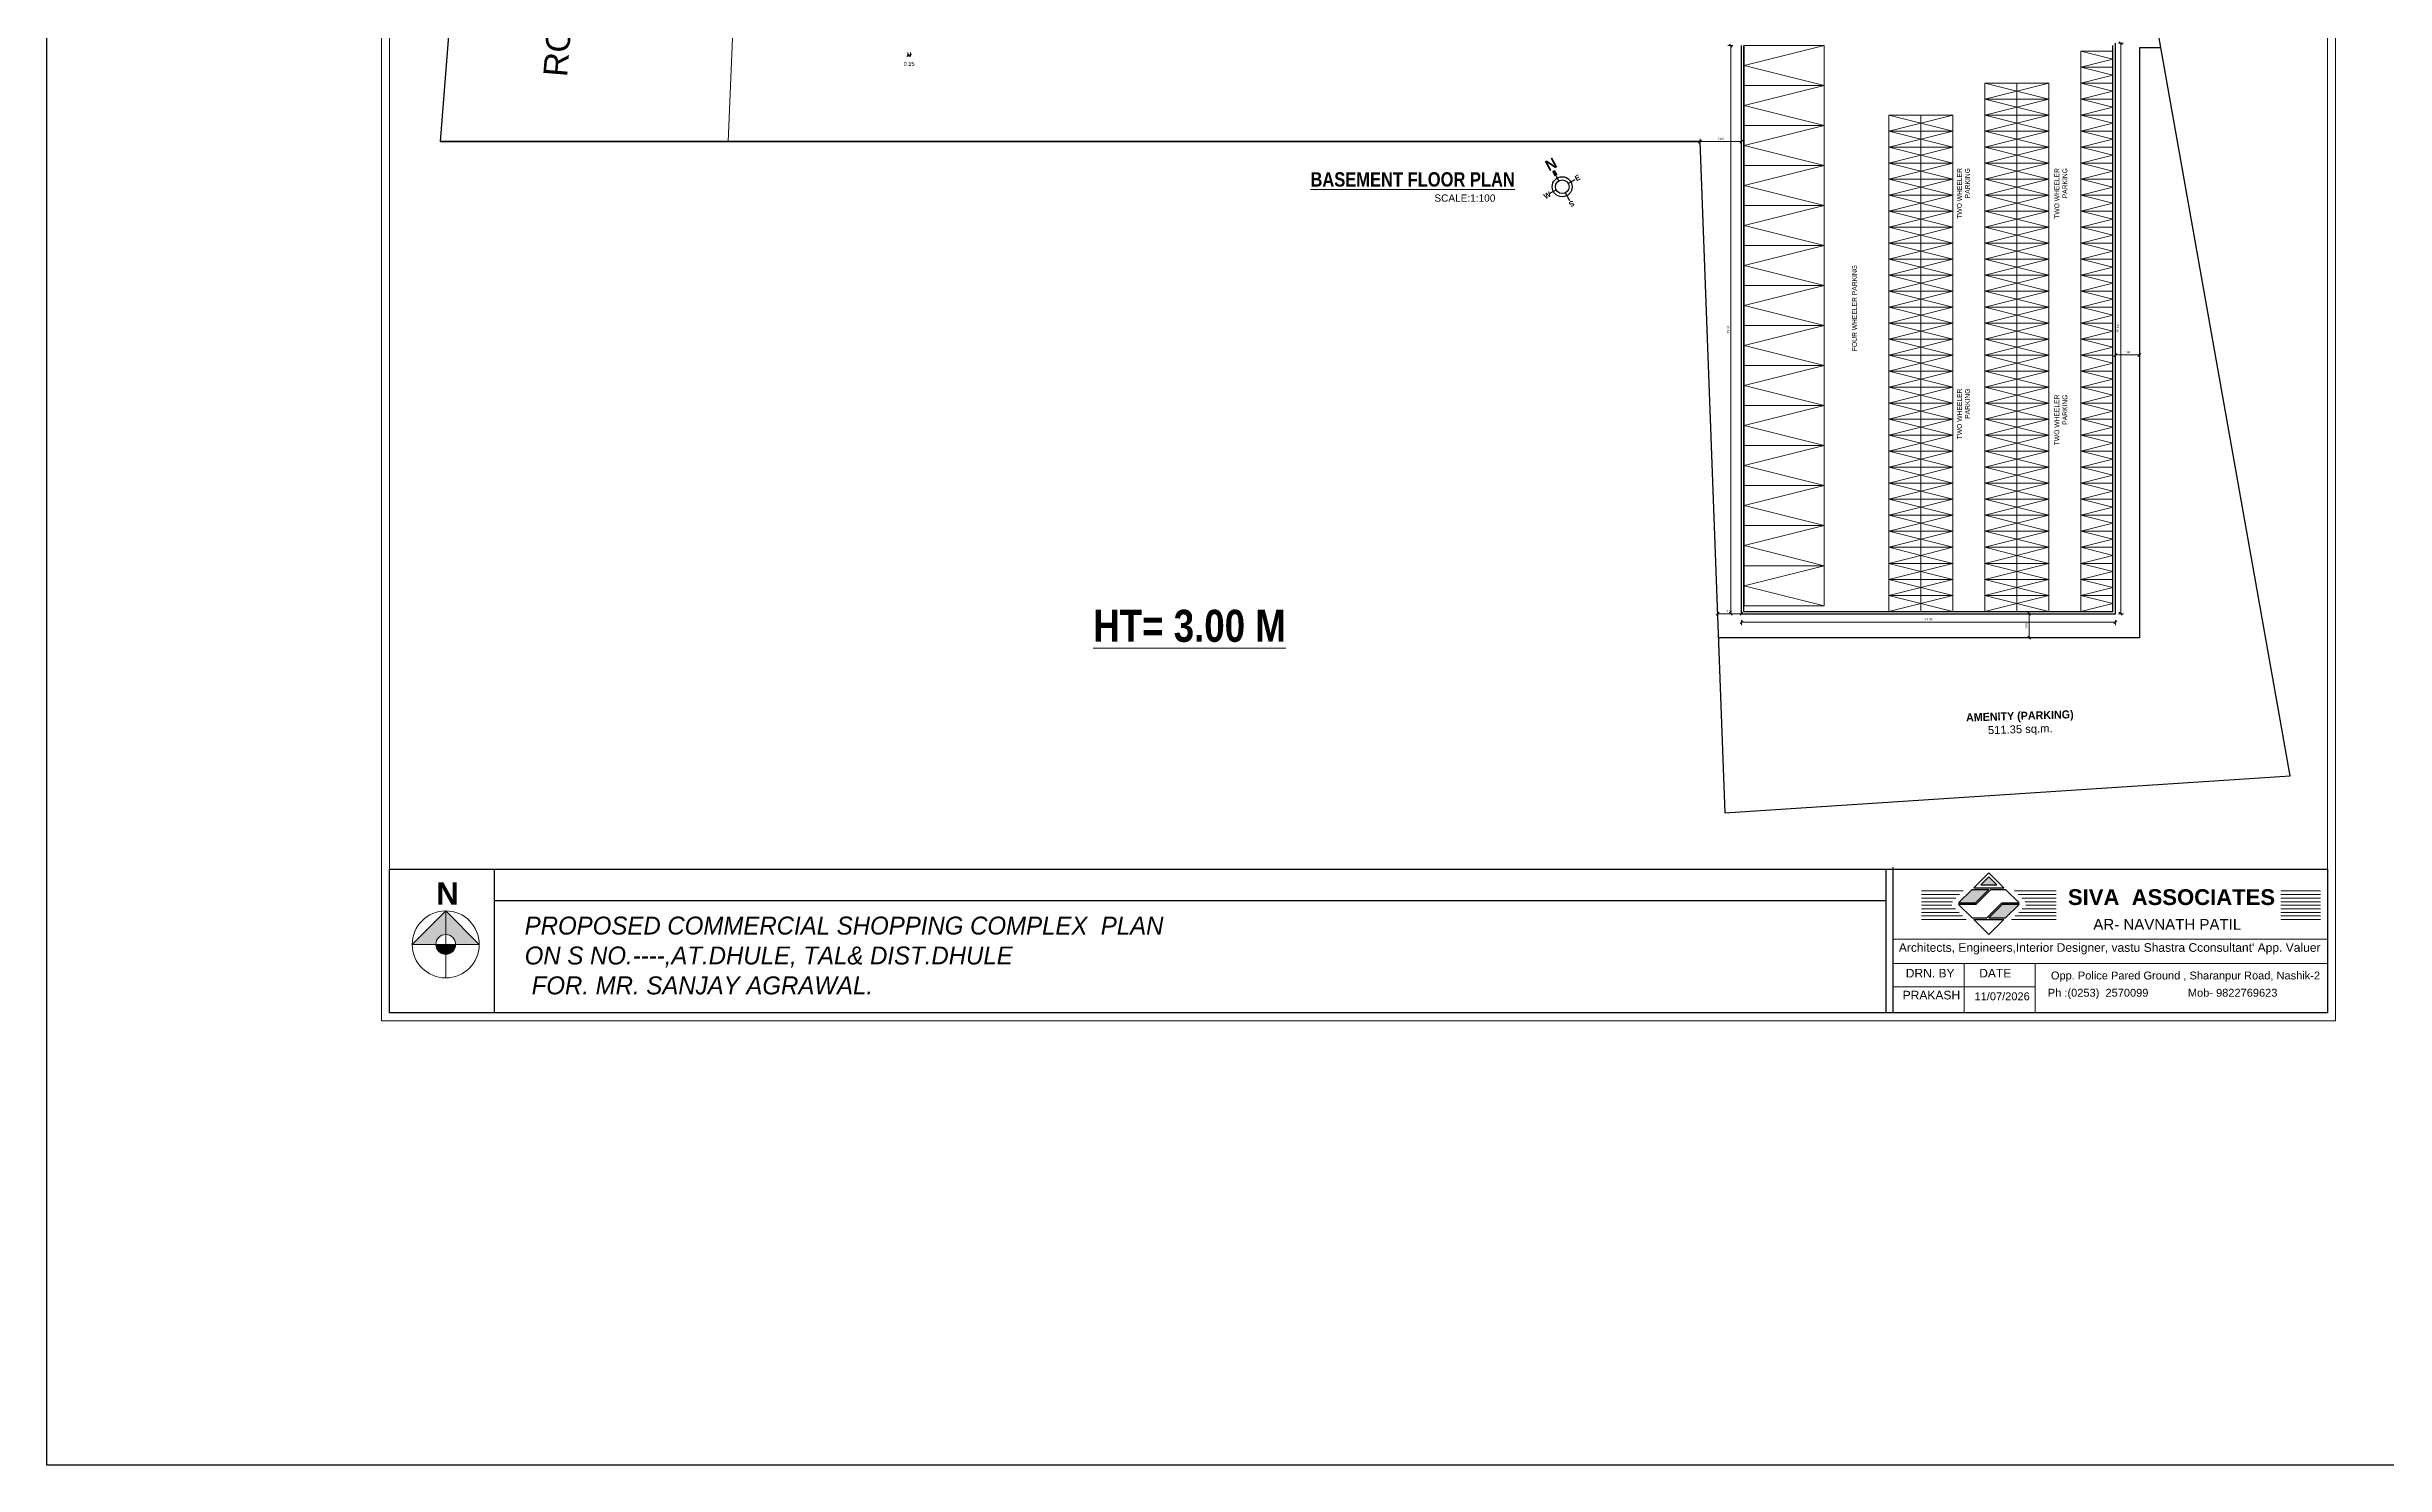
# Model space of a CAD drawing. Header units: feet. Extents: x 1354 to 2117, y 994 to 1430.
# Drawn here: x 1354.4 to 1500.5, y 1265.7 to 1354.3 of the extents above; entities that cross this region are included whole.
import ezdxf
from ezdxf.enums import TextEntityAlignment as Align

# ---------------------------------------------------------------- set-up
doc = ezdxf.new("R2010")
doc.units = ezdxf.units.FT
for name, color, linetype, lineweight in [('bike', 251, 'Continuous', 15), ('DIAMENTION', 6, 'Continuous', 13), ('dim', 2, 'Continuous', 9), ('DIMENTION', 23, 'Continuous', 13), ('H', 253, 'Continuous', 5), ('Parking', 54, 'Continuous', 18), ('tex', 7, 'Continuous', 15), ('TEXT', 7, 'Continuous', 20), ('wall', 7, 'Continuous', 30), ('WIN', 230, 'Continuous', 9)]:
    doc.layers.add(name, color=color, linetype=linetype, lineweight=lineweight)
for name, color, linetype in [('BOUNDRY', 5, 'Continuous'), ('F4', 76, 'Continuous'), ('Layer2', 240, 'Continuous')]:
    doc.layers.add(name, color=color, linetype=linetype)
doc.styles.add('Arial Narrow', font='arial.ttf')
doc.styles.add('sahil', font='dim.shx')
doc.styles.get("Standard").update_dxf_attribs({"font": 'arial.ttf'})
doc.styles.add('STYLE1', font='arial.ttf')
doc.styles.add('TECHNICBOLD', font='teb_____.pfb', dxfattribs={"height": 0.03})
doc.dimstyles.new('SAHIL', dxfattribs={"dimtxt": 0.15, "dimasz": 0.18, "dimexe": 0.18, "dimexo": 0.2, "dimgap": 0.09, "dimtad": 1, "dimtoh": 1, "dimzin": 0, "dimdsep": 46, "dimtxsty": 'sahil', "dimblk": 'OBLIQUE', "dimcen": 0.09, "dimclrd": 5, "dimclre": 4, "dimclrt": 6, "dimazin": 0, "dimtm": 1e-09, "dimtfac": 1, "dimtix": 1, "dimtofl": 0, "dimtmove": 0, "dimatfit": 0, "dimldrblk": 'OBLIQUE', "dimfxl": 0.1, "dimfxlon": 1, "dimtolj": 1, "dimtzin": 0, "dimlwd": 20, "dimlwe": 9, "dimarcsym": 0})
doc.dimstyles.new('SITE', dxfattribs={"dimtxt": 0.25, "dimasz": 0.15, "dimexe": 0.07, "dimexo": 0.07, "dimgap": 0.05, "dimtad": 0, "dimzin": 0, "dimdsep": 46, "dimtxsty": 'Arial Narrow', "dimblk": 'OBLIQUE', "dimcen": 0.09, "dimclrd": 4, "dimclre": 3, "dimclrt": 6, "dimadec": 0, "dimazin": 0, "dimtfac": 1, "dimtofl": 0, "dimtmove": 2, "dimatfit": 3, "dimfxl": 0.07, "dimfxlon": 1, "dimtolj": 1, "dimtzin": 0, "dimlwd": -1, "dimlwe": -1, "dimarcsym": 0})

# ---------------------------------------------------------------- blocks, each defined once
blk = doc.blocks.new('_Oblique')
at = {"layer": 'Layer2', "color": 0, "lineweight": -2}
blk.add_line((-0.5, -0.5), (0.5, 0.5), dxfattribs=at)
blk = doc.blocks.new('*D48')
at = {"layer": 'DEFPOINTS', "color": 0}
for p in [(1408.18, 1354.41), (1408.33, 1354.56), (1408.33, 1353.8)]:
    blk.add_point(p, dxfattribs=at)
at = {"layer": 'DIAMENTION', "color": 3}
for p, q in [((1408.18, 1353.98), (1408.18, 1353.73)), ((1408.33, 1353.98), (1408.33, 1353.73))]:
    blk.add_line(p, q, dxfattribs=at)
at = {"layer": 'DIAMENTION', "color": 4}
blk.add_line((1408.18, 1353.8), (1408.33, 1353.8), dxfattribs=at)
at = {"layer": 'DIAMENTION', "color": 4, "xscale": 0.15, "yscale": 0.15, "zscale": 0.15, "rotation": 180}
blk.add_blockref('_Oblique', (1408.18, 1353.8), dxfattribs=at)
at = {"layer": 'DIAMENTION', "color": 4, "xscale": 0.15, "yscale": 0.15, "zscale": 0.15}
blk.add_blockref('_Oblique', (1408.33, 1353.8), dxfattribs=at)
at = {"layer": 'DIAMENTION', "color": 6, "insert": (1408.25, 1353.27), "char_height": 0.25, "attachment_point": 5, "style": 'Arial Narrow'}
blk.add_mtext('\\A1;0.15', dxfattribs=at)
blk = doc.blocks.new('rrr5')
at = {"layer": 'Parking'}
for p, q in [((948.34, -6087.21), (949.59, -6092.21)), ((949.59, -6092.21), (950.84, -6087.21))]:
    blk.add_line(p, q, dxfattribs=at)
blk.add_lwpolyline([(948.34, -6092.21), (950.84, -6092.21), (950.84, -6087.21), (948.34, -6087.21)], close=True, dxfattribs=at)
blk = doc.blocks.new('A$Ce367b0c9')
at = {"layer": 'bike'}
blk.add_lwpolyline([(0, 2), (1, 2), (1, 0), (0, 0)], close=True, dxfattribs=at)
blk.add_lwpolyline([(0, 0), (0.5, 2), (1, 0)], dxfattribs=at)
blk = doc.blocks.new('*D50')
at = {"layer": 'DEFPOINTS', "color": 0}
for p in [(1460.26, 1354.41), (1459.59, 1318.91), (1460.26, 1318.91)]:
    blk.add_point(p, dxfattribs=at)
at = {"layer": 'wall', "color": 4, "lineweight": 9}
for p, q in [((1459.72, 1354.41), (1459.41, 1354.41)), ((1459.72, 1318.91), (1459.41, 1318.91))]:
    blk.add_line(p, q, dxfattribs=at)
at = {"layer": 'wall', "color": 5, "lineweight": 20}
blk.add_line((1459.59, 1354.41), (1459.59, 1318.91), dxfattribs=at)
at = {"layer": 'wall', "color": 5, "lineweight": 20, "xscale": 0.18, "yscale": 0.18, "zscale": 0.18}
for p, rotation in [((1459.59, 1354.41), 90), ((1459.59, 1318.91), 270)]:
    blk.add_blockref('_Oblique', p, dxfattribs=dict(at, rotation=rotation))
at = {"layer": 'wall', "color": 6, "insert": (1459.43, 1336.66), "char_height": 0.15, "attachment_point": 5, "rotation": 90, "style": 'sahil'}
blk.add_mtext('\\A1;35.51', dxfattribs=at)
blk = doc.blocks.new('*D51')
at = {"layer": 'DEFPOINTS', "color": 0}
for p in [(1460.26, 1318.91), (1483.62, 1318.91), (1483.62, 1318.38)]:
    blk.add_point(p, dxfattribs=at)
at = {"layer": 'wall', "color": 4, "lineweight": 9}
for p, q in [((1460.26, 1318.5), (1460.26, 1318.2)), ((1483.62, 1318.5), (1483.62, 1318.2))]:
    blk.add_line(p, q, dxfattribs=at)
at = {"layer": 'wall', "color": 5, "lineweight": 20}
blk.add_line((1460.26, 1318.38), (1483.62, 1318.38), dxfattribs=at)
at = {"layer": 'wall', "color": 5, "lineweight": 20, "xscale": 0.18, "yscale": 0.18, "zscale": 0.18, "rotation": 180}
blk.add_blockref('_Oblique', (1460.26, 1318.38), dxfattribs=at)
at = {"layer": 'wall', "color": 5, "lineweight": 20, "xscale": 0.18, "yscale": 0.18, "zscale": 0.18}
blk.add_blockref('_Oblique', (1483.62, 1318.38), dxfattribs=at)
at = {"layer": 'wall', "color": 6, "insert": (1471.94, 1318.54), "char_height": 0.15, "attachment_point": 5, "style": 'sahil'}
blk.add_mtext('\\A1;23.35', dxfattribs=at)
blk = doc.blocks.new('*D20')
at = {"layer": 'DEFPOINTS', "color": 0}
for p in [(1483.62, 1354.56), (1483.95, 1354.56), (1483.62, 1318.91)]:
    blk.add_point(p, dxfattribs=at)
at = {"layer": 'wall', "color": 4, "lineweight": 9}
for p, q in [((1483.82, 1354.56), (1484.13, 1354.56)), ((1483.82, 1318.91), (1484.13, 1318.91))]:
    blk.add_line(p, q, dxfattribs=at)
at = {"layer": 'wall', "color": 5, "lineweight": 20}
blk.add_line((1483.95, 1318.91), (1483.95, 1354.56), dxfattribs=at)
at = {"layer": 'wall', "color": 5, "lineweight": 20, "xscale": 0.18, "yscale": 0.18, "zscale": 0.18}
for p, rotation in [((1483.95, 1354.56), 90), ((1483.95, 1318.91), 270)]:
    blk.add_blockref('_Oblique', p, dxfattribs=dict(at, rotation=rotation))
at = {"layer": 'wall', "color": 6, "insert": (1483.78, 1336.73), "char_height": 0.15, "attachment_point": 5, "rotation": 90, "style": 'sahil'}
blk.add_mtext('\\A1;35.66', dxfattribs=at)
blk = doc.blocks.new('*D52')
at = {"layer": 'DEFPOINTS', "color": 0}
for p in [(1483.62, 1334.35), (1485.12, 1335.08), (1485.12, 1334.35)]:
    blk.add_point(p, dxfattribs=at)
at = {"layer": 'wall', "color": 4, "lineweight": 9}
for p, q in [((1483.62, 1334.96), (1483.62, 1335.26)), ((1485.12, 1334.96), (1485.12, 1335.26))]:
    blk.add_line(p, q, dxfattribs=at)
at = {"layer": 'wall', "color": 5, "lineweight": 20}
blk.add_line((1483.62, 1335.08), (1485.12, 1335.08), dxfattribs=at)
at = {"layer": 'wall', "color": 5, "lineweight": 20, "xscale": 0.18, "yscale": 0.18, "zscale": 0.18, "rotation": 180}
blk.add_blockref('_Oblique', (1483.62, 1335.08), dxfattribs=at)
at = {"layer": 'wall', "color": 5, "lineweight": 20, "xscale": 0.18, "yscale": 0.18, "zscale": 0.18}
blk.add_blockref('_Oblique', (1485.12, 1335.08), dxfattribs=at)
at = {"layer": 'wall', "color": 6, "insert": (1484.37, 1335.25), "char_height": 0.15, "attachment_point": 5, "style": 'sahil'}
blk.add_mtext('\\A1;1.50', dxfattribs=at)
blk = doc.blocks.new('*D53')
at = {"layer": 'DEFPOINTS', "color": 0}
for p in [(1479.18, 1318.91), (1478.23, 1317.41), (1479.18, 1317.41)]:
    blk.add_point(p, dxfattribs=at)
at = {"layer": 'wall', "color": 4, "lineweight": 9}
for p, q in [((1478.36, 1318.91), (1478.05, 1318.91)), ((1478.36, 1317.41), (1478.05, 1317.41))]:
    blk.add_line(p, q, dxfattribs=at)
at = {"layer": 'wall', "color": 5, "lineweight": 20}
blk.add_line((1478.23, 1318.91), (1478.23, 1317.41), dxfattribs=at)
at = {"layer": 'wall', "color": 5, "lineweight": 20, "xscale": 0.18, "yscale": 0.18, "zscale": 0.18}
for p, rotation in [((1478.23, 1318.91), 90), ((1478.23, 1317.41), 270)]:
    blk.add_blockref('_Oblique', p, dxfattribs=dict(at, rotation=rotation))
at = {"layer": 'wall', "color": 6, "insert": (1478.07, 1318.16), "char_height": 0.15, "attachment_point": 5, "rotation": 90, "style": 'sahil'}
blk.add_mtext('\\A1;1.50', dxfattribs=at)
blk = doc.blocks.new('*D54')
at = {"layer": 'DEFPOINTS', "color": 0}
for p in [(1458.77, 1318.91), (1458.77, 1318.85), (1460.26, 1318.91)]:
    blk.add_point(p, dxfattribs=at)
at = {"layer": 'wall', "color": 4, "lineweight": 9}
for p, q in [((1458.77, 1318.91), (1458.77, 1319.09)), ((1460.26, 1318.91), (1460.26, 1319.09))]:
    blk.add_line(p, q, dxfattribs=at)
at = {"layer": 'wall', "color": 5, "lineweight": 20}
blk.add_line((1460.26, 1318.91), (1458.77, 1318.91), dxfattribs=at)
at = {"layer": 'wall', "color": 5, "lineweight": 20, "xscale": 0.18, "yscale": 0.18, "zscale": 0.18, "rotation": 180}
blk.add_blockref('_Oblique', (1458.77, 1318.91), dxfattribs=at)
at = {"layer": 'wall', "color": 5, "lineweight": 20, "xscale": 0.18, "yscale": 0.18, "zscale": 0.18}
blk.add_blockref('_Oblique', (1460.26, 1318.91), dxfattribs=at)
at = {"layer": 'wall', "color": 6, "insert": (1459.51, 1319.07), "char_height": 0.15, "attachment_point": 5, "style": 'sahil'}
blk.add_mtext('\\A1;1.50', dxfattribs=at)
blk = doc.blocks.new('*D55')
at = {"layer": 'DEFPOINTS', "color": 0}
for p in [(1457.67, 1348.41), (1460.26, 1348.41), (1460.26, 1348.41)]:
    blk.add_point(p, dxfattribs=at)
at = {"layer": 'wall', "color": 4, "lineweight": 9}
for p, q in [((1457.67, 1348.41), (1457.67, 1348.59)), ((1460.26, 1348.41), (1460.26, 1348.59))]:
    blk.add_line(p, q, dxfattribs=at)
at = {"layer": 'wall', "color": 5, "lineweight": 20}
blk.add_line((1457.67, 1348.41), (1460.26, 1348.41), dxfattribs=at)
at = {"layer": 'wall', "color": 5, "lineweight": 20, "xscale": 0.18, "yscale": 0.18, "zscale": 0.18, "rotation": 180}
blk.add_blockref('_Oblique', (1457.67, 1348.41), dxfattribs=at)
at = {"layer": 'wall', "color": 5, "lineweight": 20, "xscale": 0.18, "yscale": 0.18, "zscale": 0.18}
blk.add_blockref('_Oblique', (1460.26, 1348.41), dxfattribs=at)
at = {"layer": 'wall', "color": 6, "insert": (1458.96, 1348.58), "char_height": 0.15, "attachment_point": 5, "style": 'sahil'}
blk.add_mtext('\\A1;2.60', dxfattribs=at)

msp = doc.modelspace()

# ---------------------------------------------------------------- hatches: boundary and pattern name
at = {"layer": 'dim', "lineweight": 15}
h = msp.add_hatch(color=7, dxfattribs=at)
h.paths.add_polyline_path([(1378.6843, 1298.2402), (1377.2099, 1298.2402), (1379.3028, 1300.3331), (1379.3028, 1298.8587, 0.41421356)])
h.paths.add_polyline_path([(1379.3028, 1298.8587), (1379.3028, 1300.3331), (1381.3958, 1298.2402), (1379.9214, 1298.2402, 0.41421356)])
h = msp.add_hatch(color=7, dxfattribs=at)
h.paths.add_polyline_path([(1379.3028, 1297.6216, -0.41421356), (1378.6843, 1298.2402), (1379.3028, 1298.2402)])
h.paths.add_polyline_path([(1379.3028, 1298.2402), (1379.9214, 1298.2402, -0.41421356), (1379.3028, 1297.6216)])
at = {"layer": 'wall'}
h = msp.add_hatch(color=1, dxfattribs=at)
h.paths.add_polyline_path([(1476.2096, 1301.9639), (1475.714, 1302.4595), (1475.2185, 1301.9639)])
h.paths.add_polyline_path([(1473.8275, 1300.8309), (1474.873, 1300.8309), (1475.714, 1301.672), (1474.6685, 1301.672)])
h.paths.add_polyline_path([(1477.6006, 1300.7397), (1476.5551, 1300.7397), (1475.714, 1299.8987), (1476.7596, 1299.8987)])

# ---------------------------------------------------------------- linework, layer by layer
at = {"color": 7, "lineweight": 18}
msp.add_line((1396.9505, 1348.413), (1398.5474, 1386.097), dxfattribs=at)
at = {"color": 7, "lineweight": 30}
for p, q in [((1381.2406, 1377.2596), (1378.9505, 1348.413)), ((1381.1019, 1375.5128), (1378.9505, 1348.413)), ((1494.5423, 1308.7831), (1486.2898, 1355.2384)), ((1457.6654, 1348.413), (1378.9505, 1348.413)), ((1378.9505, 1348.413), (1457.6654, 1348.413)), ((1457.6654, 1348.413), (1459.2259, 1306.467)), ((1459.2259, 1306.467), (1494.5423, 1308.7831))]:
    msp.add_line(p, q, dxfattribs=at)
msp.add_lwpolyline([(1354.3755, 1430.0991), (2116.8312, 1430.0991), (2116.8312, 1265.6921), (1354.3755, 1265.6921)], close=True)
at = {"color": 7, "lineweight": 20}
for points in [[(1375.2976, 1410.5621), (1497.377, 1410.5621), (1497.377, 1293.4678), (1375.2976, 1293.4678)], [(1375.7976, 1410.0621), (1496.877, 1410.0621), (1496.877, 1293.9678), (1375.7976, 1293.9678)]]:
    msp.add_lwpolyline(points, close=True, dxfattribs=at)
at = {"layer": 'BOUNDRY'}
for p in [(1469.7238, 1303.0428), (1469.7238, 1302.9448), (1469.7238, 1302.9448)]:
    msp.add_line(p, (1469.7238, 1293.9678), dxfattribs=at)
at = {"layer": 'DIAMENTION'}
msp.add_line((1485.1187, 1317.4062), (1485.1187, 1354.2656), dxfattribs=at)
at = {"layer": 'DIAMENTION', "color": 6, "lineweight": 25, "true_color": 0xff1aff}
msp.add_lwpolyline([(1486.4627, 1354.2656), (1485.1187, 1354.2656), (1485.1187, 1317.4062), (1458.819, 1317.4062)], dxfattribs=at)
at = {"layer": 'DIMENTION'}
msp.add_lwpolyline([(1469.7238, 1302.9448), (1496.877, 1302.9448), (1496.877, 1293.9678), (1469.7238, 1293.9678)], close=True, dxfattribs=at)
at = {"layer": 'F4'}
for p, q in [((1474.6685, 1301.672), (1473.8275, 1300.8309)), ((1473.8275, 1300.8309), (1474.873, 1300.8309)), ((1474.9108, 1300.7397), (1473.8275, 1300.7397)), ((1473.8275, 1300.7397), (1474.6685, 1299.8987)), ((1474.6685, 1301.672), (1475.714, 1301.672)), ((1475.714, 1301.672), (1474.873, 1300.8309)), ((1475.8431, 1301.672), (1474.9108, 1300.7397)), ((1476.5173, 1300.8309), (1475.585, 1299.8987)), ((1476.5551, 1300.7397), (1475.714, 1299.8987)), ((1475.8431, 1301.672), (1476.7596, 1301.672)), ((1476.5173, 1300.8309), (1477.6006, 1300.8309)), ((1477.6006, 1300.7397), (1476.5551, 1300.7397)), ((1477.6006, 1300.8309), (1476.7596, 1301.672)), ((1476.7596, 1299.8987), (1477.6006, 1300.7397)), ((1474.6685, 1299.8987), (1475.585, 1299.8987)), ((1474.778, 1299.7892), (1475.714, 1298.8531)), ((1474.778, 1299.7892), (1476.6501, 1299.7892)), ((1475.714, 1299.8987), (1476.7596, 1299.8987)), ((1475.714, 1298.8531), (1476.6501, 1299.7892))]:
    msp.add_line(p, q, dxfattribs=at)
for points in [[(1474.778, 1301.7814), (1476.6501, 1301.7814), (1475.714, 1302.7175)], [(1475.2185, 1301.9639), (1476.2096, 1301.9639), (1475.714, 1302.4595)]]:
    msp.add_lwpolyline(points, close=True, dxfattribs=at)
at = {"layer": 'H', "lineweight": 5}
for p, q in [((1474.1044, 1301.5806), (1471.4981, 1301.5806)), ((1473.8815, 1301.3577), (1471.4981, 1301.3577)), ((1473.6587, 1301.1349), (1471.4981, 1301.1349)), ((1473.4358, 1300.912), (1471.4981, 1300.912)), ((1473.4053, 1300.6892), (1471.4981, 1300.6892)), ((1473.6281, 1300.4664), (1471.4981, 1300.4664)), ((1477.3237, 1301.5806), (1479.93, 1301.5806)), ((1477.5466, 1301.3577), (1479.93, 1301.3577)), ((1477.7694, 1301.1349), (1479.93, 1301.1349)), ((1477.8, 1300.4664), (1479.93, 1300.4664)), ((1477.9922, 1300.912), (1479.93, 1300.912)), ((1478.0228, 1300.6892), (1479.93, 1300.6892)), ((1496.4446, 1301.5806), (1493.9474, 1301.5806)), ((1496.4446, 1301.3577), (1493.9474, 1301.3577)), ((1496.4446, 1301.1349), (1493.9474, 1301.1349)), ((1496.4446, 1300.912), (1493.9474, 1300.912)), ((1496.4446, 1300.6892), (1493.9474, 1300.6892)), ((1496.4446, 1300.4664), (1493.9474, 1300.4664)), ((1473.851, 1300.2435), (1471.4981, 1300.2435)), ((1474.0738, 1300.0207), (1471.4981, 1300.0207)), ((1474.2966, 1299.7978), (1471.4981, 1299.7978)), ((1477.1314, 1299.7978), (1479.93, 1299.7978)), ((1477.3543, 1300.0207), (1479.93, 1300.0207)), ((1477.5771, 1300.2435), (1479.93, 1300.2435)), ((1496.4446, 1300.2435), (1493.9474, 1300.2435)), ((1496.4446, 1300.0207), (1493.9474, 1300.0207)), ((1496.4446, 1299.7978), (1493.9474, 1299.7978))]:
    msp.add_line(p, q, dxfattribs=at)
at = {"layer": 'wall'}
for p, q in [((1460.2642, 1318.9062), (1460.2642, 1354.413)), ((1460.4142, 1319.0562), (1460.4142, 1354.413)), ((1483.4687, 1319.0562), (1483.4687, 1354.4135)), ((1483.6187, 1318.9062), (1483.6187, 1354.5635)), ((1448.6243, 1346.2548), (1448.4648, 1346.5522)), ((1448.8552, 1345.967), (1448.5241, 1346.584)), ((1448.743, 1346.3185), (1448.5834, 1346.6158)), ((1449.8492, 1346.0151), (1449.4342, 1345.7924)), ((1448.2657, 1345.1653), (1448.6806, 1345.388)), ((1449.5338, 1344.7026), (1449.2597, 1345.2134)), ((1460.2642, 1318.9062), (1483.6187, 1318.9062)), ((1460.4142, 1319.0562), (1483.4687, 1319.0562))]:
    msp.add_line(p, q, dxfattribs=at)
at = {"layer": 'wall', "lineweight": 25}
for p, q in [((1375.7976, 1302.9448), (1494.2204, 1302.9448)), ((1382.3225, 1302.9448), (1382.3225, 1293.9678)), ((1469.2775, 1302.9448), (1469.2775, 1293.9678)), ((1469.7238, 1302.9448), (1469.7238, 1293.9678)), ((1469.7238, 1302.9448), (1469.7238, 1293.9678)), ((1382.3225, 1300.9878), (1469.2775, 1300.9878))]:
    msp.add_line(p, q, dxfattribs=at)
at = {"layer": 'wall', "lineweight": 15}
for p, q in [((1379.3028, 1300.3331), (1377.2099, 1298.2402)), ((1379.3028, 1300.3331), (1379.3028, 1296.1472)), ((1381.3958, 1298.2402), (1379.3028, 1300.3331)), ((1381.3958, 1298.2402), (1377.2099, 1298.2402))]:
    msp.add_line(p, q, dxfattribs=at)
at = {"layer": 'wall'}
msp.add_lwpolyline([(1375.7976, 1302.9448), (1496.877, 1302.9448), (1496.877, 1293.9678), (1375.7976, 1293.9678)], close=True, dxfattribs=at)
for radius in [0.6242, 0.4276]:
    msp.add_circle((1449.0574, 1345.5902), radius, dxfattribs=at)
at = {"layer": 'wall', "lineweight": 15}
for radius in [2.093, 0.6186]:
    msp.add_circle((1379.3028, 1298.2402), radius, dxfattribs=at)
at = {"layer": 'WIN', "color": 7, "lineweight": 5}
for p, q in [((1469.7238, 1298.5769), (1496.877, 1298.5769)), ((1469.7238, 1297.0511), (1496.877, 1297.0511)), ((1474.163, 1297.0511), (1474.163, 1293.9678)), ((1478.6023, 1293.9678), (1478.6023, 1297.0511)), ((1478.6023, 1295.5924), (1469.7238, 1295.5924))]:
    msp.add_line(p, q, dxfattribs=at)

# ---------------------------------------------------------------- block references
at = {"layer": 'bike', "rotation": 270}
for p in [(1481.4687, 1354.0562), (1481.4687, 1353.0562), (1475.4687, 1352.0562), (1481.4687, 1352.0562), (1469.4687, 1350.0562), (1475.4687, 1351.0562), (1475.4687, 1350.0562), (1481.4687, 1351.0562), (1481.4687, 1350.0562), (1469.4687, 1349.0562), (1475.4687, 1349.0562), (1481.4687, 1349.0562), (1469.4687, 1348.0562), (1475.4687, 1348.0562), (1481.4687, 1348.0562), (1469.4687, 1347.0562), (1469.4687, 1346.0562), (1475.4687, 1347.0562), (1475.4687, 1346.0562), (1481.4687, 1347.0562), (1481.4687, 1346.0562), (1469.4687, 1345.0562), (1475.4687, 1345.0562), (1481.4687, 1345.0562), (1469.4687, 1344.0562), (1469.4687, 1343.0562), (1475.4687, 1344.0562), (1475.4687, 1343.0562), (1481.4687, 1344.0562), (1481.4687, 1343.0562), (1469.4687, 1342.0562), (1475.4687, 1342.0562), (1481.4687, 1342.0562), (1469.4687, 1341.0562), (1469.4687, 1340.0562), (1475.4687, 1341.0562), (1475.4687, 1340.0562), (1481.4687, 1341.0562), (1481.4687, 1340.0562), (1469.4687, 1339.0562), (1475.4687, 1339.0562), (1481.4687, 1339.0562), (1469.4687, 1338.0562), (1469.4687, 1337.0562), (1475.4687, 1338.0562), (1475.4687, 1337.0562), (1481.4687, 1338.0562), (1481.4687, 1337.0562), (1469.4687, 1336.0562), (1475.4687, 1336.0562), (1481.4687, 1336.0562), (1469.4687, 1335.0562), (1469.4687, 1334.0562), (1475.4687, 1335.0562), (1475.4687, 1334.0562), (1481.4687, 1335.0562), (1481.4687, 1334.0562), (1469.4687, 1333.0562), (1475.4687, 1333.0562), (1481.4687, 1333.0562), (1469.4687, 1332.0562), (1469.4687, 1331.0562), (1475.4687, 1332.0562), (1475.4687, 1331.0562), (1481.4687, 1332.0562), (1481.4687, 1331.0562), (1469.4687, 1330.0562), (1475.4687, 1330.0562), (1481.4687, 1330.0562), (1469.4687, 1329.0562), (1475.4687, 1329.0562), (1481.4687, 1329.0562), (1469.4687, 1328.0562), (1469.4687, 1327.0562), (1475.4687, 1328.0562), (1475.4687, 1327.0562), (1481.4687, 1328.0562), (1481.4687, 1327.0562), (1469.4687, 1326.0562), (1475.4687, 1326.0562), (1481.4687, 1326.0562), (1469.4687, 1325.0562), (1469.4687, 1324.0562), (1475.4687, 1325.0562), (1475.4687, 1324.0562), (1481.4687, 1325.0562), (1481.4687, 1324.0562), (1469.4687, 1323.0562), (1475.4687, 1323.0562), (1481.4687, 1323.0562), (1469.4687, 1322.0562), (1469.4687, 1321.0562), (1475.4687, 1322.0562), (1475.4687, 1321.0562), (1481.4687, 1322.0562), (1481.4687, 1321.0562), (1469.4687, 1320.0562), (1475.4687, 1320.0562), (1481.4687, 1320.0562)]:
    msp.add_blockref('A$Ce367b0c9', p, dxfattribs=at)
at = {"layer": 'bike', "xscale": -1, "rotation": 90}
for p in [(1479.4687, 1352.0562), (1473.4687, 1350.0562), (1479.4687, 1351.0562), (1479.4687, 1350.0562), (1473.4687, 1349.0562), (1479.4687, 1349.0562), (1473.4687, 1348.0562), (1479.4687, 1348.0562), (1473.4687, 1347.0562), (1473.4687, 1346.0562), (1479.4687, 1347.0562), (1479.4687, 1346.0562), (1473.4687, 1345.0562), (1479.4687, 1345.0562), (1473.4687, 1344.0562), (1473.4687, 1343.0562), (1479.4687, 1344.0562), (1479.4687, 1343.0562), (1473.4687, 1342.0562), (1479.4687, 1342.0562), (1473.4687, 1341.0562), (1473.4687, 1340.0562), (1479.4687, 1341.0562), (1479.4687, 1340.0562), (1473.4687, 1339.0562), (1479.4687, 1339.0562), (1473.4687, 1338.0562), (1473.4687, 1337.0562), (1479.4687, 1338.0562), (1479.4687, 1337.0562), (1473.4687, 1336.0562), (1479.4687, 1336.0562), (1473.4687, 1335.0562), (1473.4687, 1334.0562), (1479.4687, 1335.0562), (1479.4687, 1334.0562), (1473.4687, 1333.0562), (1479.4687, 1333.0562), (1473.4687, 1332.0562), (1473.4687, 1331.0562), (1479.4687, 1332.0562), (1479.4687, 1331.0562), (1473.4687, 1330.0562), (1479.4687, 1330.0562), (1473.4687, 1329.0562), (1479.4687, 1329.0562), (1473.4687, 1328.0562), (1473.4687, 1327.0562), (1479.4687, 1328.0562), (1479.4687, 1327.0562), (1473.4687, 1326.0562), (1479.4687, 1326.0562), (1473.4687, 1325.0562), (1473.4687, 1324.0562), (1479.4687, 1325.0562), (1479.4687, 1324.0562), (1473.4687, 1323.0562), (1479.4687, 1323.0562), (1473.4687, 1322.0562), (1473.4687, 1321.0562), (1479.4687, 1322.0562), (1479.4687, 1321.0562), (1473.4687, 1320.0562), (1479.4687, 1320.0562)]:
    msp.add_blockref('A$Ce367b0c9', p, dxfattribs=at)
at = {"layer": 'DIMENTION', "xscale": -1, "rotation": 270}
for p in [(7552.627, 403.5704), (7552.627, 401.0704), (7552.627, 398.5704), (7552.627, 396.0704), (7552.627, 393.5704), (7552.627, 391.0704), (7552.627, 388.5704), (7552.627, 386.0704), (7552.627, 383.5704), (7552.627, 381.0704), (7552.627, 378.5704), (7552.627, 376.0704), (7552.627, 373.5704), (7552.627, 371.0704)]:
    msp.add_blockref('rrr5', p, dxfattribs=at)

# ---------------------------------------------------------------- texts
at = {"style": 'TECHNICBOLD'}
for s, height, rotation, p in [('N', 0.6734, 28.220882, (1448.5185, 1346.6981)), ('E', 0.3367, 28.220882, (1450.0929, 1346.0003)), ('W', 0.3367, 28.220882, (1448.2039, 1344.9115)), ('S', 0.3367, 208.220882, (1449.5706, 1344.6755))]:
    msp.add_text(s, height=height, rotation=rotation, dxfattribs=at).set_placement(p, align=Align.CENTER)
at = {"layer": 'tex', "attachment_point": 9}
for s, insert, char_height, width, rotation in [('\\pxqc;ROAD WIDENING AREA \\P= 536.00 SQ.M.', (1391.7103, 1376.0028), 1.5, 24.161604, 85.386751), ('TWO WHEELER PARKING', (1474.5307, 1346.7567), 0.3, 4.801681, 90), ('TWO WHEELER PARKING', (1480.6185, 1346.7547), 0.3, 4.801681, 90), ('FOUR WHEELER PARKING', (1467.4741, 1340.6973), 0.3, 5.662479, 90), ('TWO WHEELER PARKING', (1474.5307, 1332.9747), 0.3, 4.801681, 90), ('TWO WHEELER PARKING', (1480.6185, 1332.6017), 0.3, 4.801681, 90), ('\\pxqc;{\\fCentury Gothic|b1|i0|c0|p34;AMENITY (PARKING)}\\P511.35 sq.m.', (1486.8597, 1311.5703), 0.5, 18.355944, 1.739527)]:
    msp.add_mtext(s, dxfattribs=dict(at, insert=insert, char_height=char_height, width=width, rotation=rotation))
at = {"layer": 'tex', "ltscale": 0.05, "attachment_point": 1}
for s, insert, char_height, width in [('\\pxqc;{\\fSwis721 Cn BT|b1|i0|c0|p34;\\LBASEMENT FLOOR PLAN}', (1431.4175, 1346.4993), 0.9, 16.592959), ('{\\fSwis721 Cn BT|b1|i0|c0|p34;\\LHT= 3.00 M}', (1419.7578, 1319.1529), 2, 18.497896)]:
    msp.add_mtext(s, dxfattribs=dict(at, insert=insert, char_height=char_height, width=width))
at = {"layer": 'tex'}
for s, insert, char_height, width, attachment_point in [('\\pxqc;SCALE:1:100', (1443.1804, 1344.653), 0.45, 0.406244, 9), ('\\pxql;{\\fCentury Gothic|b0|i1|c0|p34;PROPOSED COMMERCIAL SHOPPING COMPLEX  PLAN ON S NO.----,AT.DHULE, TAL& DIST.DHULE\\P\\fArial|b0|i0|c0|p34; \\fCentury Gothic|b0|i1|c0|p34;FOR. MR. SANJAY AGRAWAL.}', (1384.2349, 1299.9796), 1.1213251, 39.855917, 1)]:
    msp.add_mtext(s, dxfattribs=dict(at, insert=insert, char_height=char_height, width=width, attachment_point=attachment_point))
at = {"layer": 'TEXT', "style": 'STYLE1'}
for s, insert, char_height, width, attachment_point in [('{\\fArial|b1|i0|c0|p34;N}', (1379.4107, 1300.7316), 1.380092, 0.258093, 8), (" Architects, Engineers,Interior Designer, vastu Shastra Cconsultant' App. Valuer", (1469.8826, 1298.3167), 0.538236, 27.415113, 1), ('\\pxt3;DRN. BY', (1470.5223, 1296.7139), 0.538236, 3.885628, 1), ('DATE', (1475.11, 1296.7139), 0.53824, 27.415113, 1), (' Opp. Police Pared Ground , Sharanpur Road, Nashik-2', (1479.3992, 1296.5449), 0.493383, 18.462091, 1), ('PRAKASH', (1470.3274, 1295.3413), 0.53824, 27.415113, 1), ('11/07/2026', (1474.8189, 1295.2438), 0.49338, 27.415113, 1), ('Ph :(0253)  2570099  ', (1479.3992, 1295.4672), 0.493383, 18.462091, 1), ('Mob- 9822769623  ', (1488.1479, 1295.4672), 0.493383, 18.462091, 1)]:
    msp.add_mtext(s, dxfattribs=dict(at, insert=insert, char_height=char_height, width=width, attachment_point=attachment_point))
at = {"layer": 'wall', "color": 7, "lineweight": 5, "width": 20.2624, "attachment_point": 1, "style": 'STYLE1'}
for s, insert, char_height in [(' {\\fArial|b1|i0|c0|p34;SIVA  ASSOCIATES}', (1480.2712, 1301.6905), 0.986766), (' AR- NAVNATH PATIL', (1481.9789, 1299.8307), 0.672795)]:
    msp.add_mtext(s, dxfattribs=dict(at, insert=insert, char_height=char_height))

# ---------------------------------------------------------------- dimensions: what is measured, and where the dimension line sits
at = {"layer": 'DIAMENTION'}
dim = msp.add_linear_dim(base=(1408.3284, 1353.7982), p1=(1408.1784, 1354.413), p2=(1408.3284, 1354.563), dimstyle='SITE', override={"dimfxl": 0.07, "dimfxlon": 1}, dxfattribs=at)
dim.commit()
dim.dimension.update_dxf_attribs({"geometry": '*D48', "text_midpoint": (1408.2534, 1353.2702)})
at = {"layer": 'wall'}
for base, p1, p2, picture, middle in [((1459.5924, 1318.9062), (1460.2642, 1354.413), (1460.2642, 1318.9062), '*D50', (1459.4274, 1336.6596)), ((1483.9465, 1354.5635), (1483.6187, 1318.9062), (1483.6187, 1354.5635), '*D20', (1483.7815, 1336.7348)), ((1478.2339, 1317.4062), (1479.1809, 1318.9062), (1479.1809, 1317.4062), '*D53', (1478.0689, 1318.1562))]:
    dim = msp.add_linear_dim(base=base, p1=p1, p2=p2, angle=90, dimstyle='SAHIL', override={"dimfxl": 0.1, "dimfxlon": 1}, dxfattribs=at)
    dim.commit()
    dim.dimension.update_dxf_attribs({"geometry": picture, "text_midpoint": middle})
for base, p1, p2, picture, middle in [((1460.2642, 1348.413), (1457.6654, 1348.413), (1460.2642, 1348.413), '*D55', (1458.9648, 1348.578)), ((1485.1187, 1335.0812), (1483.6187, 1334.3486), (1485.1187, 1334.3486), '*D52', (1484.3687, 1335.2462)), ((1458.7652, 1318.9062), (1460.2642, 1318.9062), (1458.7652, 1318.8505), '*D54', (1459.5147, 1319.0712)), ((1483.6187, 1318.3795), (1460.2642, 1318.9062), (1483.6187, 1318.9062), '*D51', (1471.9415, 1318.5445))]:
    dim = msp.add_linear_dim(base=base, p1=p1, p2=p2, dimstyle='SAHIL', override={"dimfxl": 0.1, "dimfxlon": 1}, dxfattribs=at)
    dim.commit()
    dim.dimension.update_dxf_attribs({"geometry": picture, "text_midpoint": middle})

doc.saveas('drawing.dxf')
